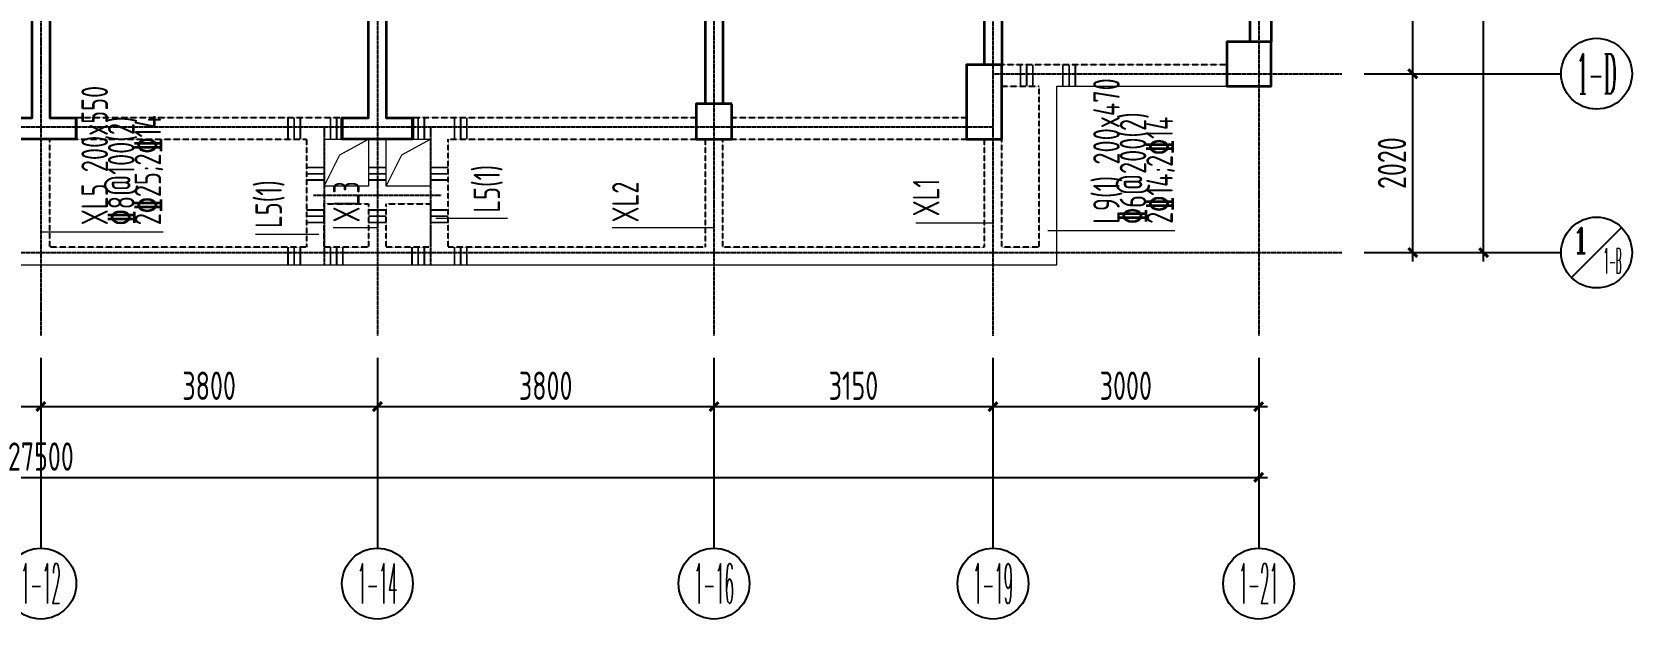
# Model space of a CAD drawing. Header units: millimetres. Extents: x -108786 to 29797, y -10598 to 53433.
# Drawn here: x -86189 to -68124, y 27642 to 34274 of the extents above; entities that cross this region are included whole.
import ezdxf
from ezdxf.enums import TextEntityAlignment as Align

# ---------------------------------------------------------------- set-up
doc = ezdxf.new("R2010")
doc.units = ezdxf.units.MM
doc.header["$MEASUREMENT"] = 0
doc.linetypes.add('CENTER', pattern=[2, 1.25, -0.25, 0.25, -0.25])
doc.linetypes.add('DASHED', pattern=[0.75, 0.5, -0.25])
doc.layers.get('Defpoints').update_dxf_attribs({"color": 1})
for name, color, linetype in [('AXIS', 1, 'CENTER'), ('AXIS_DIM', 3, 'Continuous'), ('AXIS_NUM', 3, 'Continuous'), ('AXIS_TEXT', 255, 'Continuous'), ('BEAM', 4, 'DASHED'), ('BEAM_CON', 4, 'Continuous'), ('COLU', 6, 'Continuous'), ('HOLE', 5, 'Continuous'), ('STEEL', 6, 'Continuous'), ('WALL', 2, 'Continuous')]:
    doc.layers.add(name, color=color, linetype=linetype)
doc.layers.add('Z主楼梁筋(纵向)', color=42, linetype='Continuous', lineweight=20)
doc.styles.add('_TCH_AXIS', font='COMPLEX', dxfattribs={"bigfont": 'GBCBIG'})
doc.styles.add('COMPLEX', font='tssdeng.shx', dxfattribs={"bigfont": 'hztxt.shx'})
doc.styles.add('JG-DIM', font='tssdeng.shx', dxfattribs={"width": 0.7, "bigfont": 'hztxt.shx'})
doc.styles.add('TSSD_Rein', font='tssdeng.shx', dxfattribs={"width": 0.7, "bigfont": 'hztxt.shx'})
doc.dimstyles.new('JG_100', dxfattribs={"dimtxt": 320, "dimasz": 100, "dimexe": 100, "dimexo": 250, "dimgap": 75, "dimtad": 1, "dimdec": 0, "dimrnd": 0.5, "dimdsep": 46, "dimtxsty": 'JG-DIM', "dimblk": 'ARCHTICK', "dimcen": 100, "dimdle": 100, "dimclrt": 7, "dimazin": 2, "dimtfac": 1, "dimtdec": 0, "dimtix": 1, "dimtmove": 2, "dimatfit": 3, "dimldrblk": 'JG_DIM', "dimfxl": 1, "dimtolj": 1, "dimtzin": 0, "dimarcsym": 0})

# ---------------------------------------------------------------- blocks, each defined once
blk = doc.blocks.new('_ArchTick')
at = {"color": 0, "const_width": 0.35}
blk.add_lwpolyline([(-0.5, -0.5), (0.5, 0.5)], dxfattribs=at)
blk = doc.blocks.new('*D23')
at = {"layer": 'AXIS_DIM', "color": 0, "lineweight": -2, "transparency": 16777216}
for p, q in [((30040, -1520), (30040, 12300)), ((28690, 12200), (30140, 12200)), ((28690, -1420), (30140, -1420))]:
    blk.add_line(p, q, dxfattribs=at)
at = {"layer": 'Defpoints', "color": 0, "transparency": 16777216}
for p in [(28440, 12200), (30040, 12200), (28440, -1420)]:
    blk.add_point(p, dxfattribs=at)
at = {"layer": 'AXIS_DIM', "color": 0, "lineweight": -2, "transparency": 16777216, "xscale": 100, "yscale": 100, "zscale": 100}
for p, rotation in [((30040, 12200), 89.99993293829954), ((30040, -1420), 269.9999329382996)]:
    blk.add_blockref('_ArchTick', p, dxfattribs=dict(at, rotation=rotation))
at = {"layer": 'AXIS_DIM', "color": 7, "transparency": 16777216, "insert": (29805, 5390), "char_height": 320, "attachment_point": 5, "rotation": 89.9999, "style": 'TSSD_Rein'}
blk.add_mtext('\\A1;13620', dxfattribs=at)
blk = doc.blocks.new('JG_DIM')
blk.add_line((0, 0), (-1, 0))
at = {"linetype": 'ByBlock', "const_width": 0.32}
blk.add_lwpolyline([(-0.53, -0.53), (0.53, 0.53)], dxfattribs=at)
blk = doc.blocks.new('*D24')
at = {"layer": 'AXIS_DIM', "color": 0, "lineweight": -2, "transparency": 16777216}
for p, q in [((0, -2610), (0, -4060)), ((27500, -2610), (27500, -4060)), ((-100, -3960), (27600, -3960))]:
    blk.add_line(p, q, dxfattribs=at)
at = {"layer": 'Defpoints', "color": 0, "transparency": 16777216}
for p in [(0, -2360), (27500, -2360), (27500, -3960)]:
    blk.add_point(p, dxfattribs=at)
at = {"layer": 'AXIS_DIM', "color": 0, "lineweight": -2, "transparency": 16777216, "xscale": 100, "yscale": 100, "zscale": 100, "rotation": 180}
blk.add_blockref('_ArchTick', (0, -3960), dxfattribs=at)
at = {"layer": 'AXIS_DIM', "color": 0, "lineweight": -2, "transparency": 16777216, "xscale": 100, "yscale": 100, "zscale": 100}
blk.add_blockref('_ArchTick', (27500, -3960), dxfattribs=at)
at = {"layer": 'AXIS_DIM', "color": 7, "transparency": 16777216, "insert": (13750, -3725), "char_height": 320, "attachment_point": 5, "style": 'TSSD_Rein'}
blk.add_mtext('\\A1;27500', dxfattribs=at)
blk = doc.blocks.new('*D28')
at = {"layer": 'AXIS_DIM', "color": 0, "lineweight": -2, "transparency": 16777216}
for p, q in [((9950, -2610), (9950, -3260)), ((13750, -2610), (13750, -3260)), ((9850, -3160), (13850, -3160))]:
    blk.add_line(p, q, dxfattribs=at)
at = {"layer": 'Defpoints', "color": 0, "transparency": 16777216}
for p in [(9950, -2360), (13750, -2360), (13750, -3160)]:
    blk.add_point(p, dxfattribs=at)
at = {"layer": 'AXIS_DIM', "color": 0, "lineweight": -2, "transparency": 16777216, "xscale": 100, "yscale": 100, "zscale": 100, "rotation": 180}
blk.add_blockref('_ArchTick', (9950, -3160), dxfattribs=at)
at = {"layer": 'AXIS_DIM', "color": 0, "lineweight": -2, "transparency": 16777216, "xscale": 100, "yscale": 100, "zscale": 100}
blk.add_blockref('_ArchTick', (13750, -3160), dxfattribs=at)
at = {"layer": 'AXIS_DIM', "color": 7, "transparency": 16777216, "insert": (11850, -2925), "char_height": 320, "attachment_point": 5, "style": 'TSSD_Rein'}
blk.add_mtext('\\A1;3800', dxfattribs=at)
blk = doc.blocks.new('*D29')
at = {"layer": 'AXIS_DIM', "color": 0, "lineweight": -2, "transparency": 16777216}
for p, q in [((13750, -2610), (13750, -3260)), ((17550, -2610), (17550, -3260)), ((13650, -3160), (17650, -3160))]:
    blk.add_line(p, q, dxfattribs=at)
at = {"layer": 'Defpoints', "color": 0, "transparency": 16777216}
for p in [(13750, -2360), (17550, -2360), (17550, -3160)]:
    blk.add_point(p, dxfattribs=at)
at = {"layer": 'AXIS_DIM', "color": 0, "lineweight": -2, "transparency": 16777216, "xscale": 100, "yscale": 100, "zscale": 100, "rotation": 180}
blk.add_blockref('_ArchTick', (13750, -3160), dxfattribs=at)
at = {"layer": 'AXIS_DIM', "color": 0, "lineweight": -2, "transparency": 16777216, "xscale": 100, "yscale": 100, "zscale": 100}
blk.add_blockref('_ArchTick', (17550, -3160), dxfattribs=at)
at = {"layer": 'AXIS_DIM', "color": 7, "transparency": 16777216, "insert": (15650, -2925), "char_height": 320, "attachment_point": 5, "style": 'TSSD_Rein'}
blk.add_mtext('\\A1;3800', dxfattribs=at)
blk = doc.blocks.new('*D30')
at = {"layer": 'AXIS_DIM', "color": 0, "lineweight": -2, "transparency": 16777216}
for p, q in [((17550, -2610), (17550, -3260)), ((21350, -2610), (21350, -3260)), ((17450, -3160), (21450, -3160))]:
    blk.add_line(p, q, dxfattribs=at)
at = {"layer": 'Defpoints', "color": 0, "transparency": 16777216}
for p in [(17550, -2360), (21350, -2360), (21350, -3160)]:
    blk.add_point(p, dxfattribs=at)
at = {"layer": 'AXIS_DIM', "color": 0, "lineweight": -2, "transparency": 16777216, "xscale": 100, "yscale": 100, "zscale": 100, "rotation": 180}
blk.add_blockref('_ArchTick', (17550, -3160), dxfattribs=at)
at = {"layer": 'AXIS_DIM', "color": 0, "lineweight": -2, "transparency": 16777216, "xscale": 100, "yscale": 100, "zscale": 100}
blk.add_blockref('_ArchTick', (21350, -3160), dxfattribs=at)
at = {"layer": 'AXIS_DIM', "color": 7, "transparency": 16777216, "insert": (19450, -2925), "char_height": 320, "attachment_point": 5, "style": 'TSSD_Rein'}
blk.add_mtext('\\A1;3800', dxfattribs=at)
blk = doc.blocks.new('*D31')
at = {"layer": 'AXIS_DIM', "color": 0, "lineweight": -2, "transparency": 16777216}
for p, q in [((21350, -2610), (21350, -3260)), ((24500, -2610), (24500, -3260)), ((21250, -3160), (24600, -3160))]:
    blk.add_line(p, q, dxfattribs=at)
at = {"layer": 'Defpoints', "color": 0, "transparency": 16777216}
for p in [(21350, -2360), (24500, -2360), (24500, -3160)]:
    blk.add_point(p, dxfattribs=at)
at = {"layer": 'AXIS_DIM', "color": 0, "lineweight": -2, "transparency": 16777216, "xscale": 100, "yscale": 100, "zscale": 100, "rotation": 180}
blk.add_blockref('_ArchTick', (21350, -3160), dxfattribs=at)
at = {"layer": 'AXIS_DIM', "color": 0, "lineweight": -2, "transparency": 16777216, "xscale": 100, "yscale": 100, "zscale": 100}
blk.add_blockref('_ArchTick', (24500, -3160), dxfattribs=at)
at = {"layer": 'AXIS_DIM', "color": 7, "transparency": 16777216, "insert": (22925, -2925), "char_height": 320, "attachment_point": 5, "style": 'TSSD_Rein'}
blk.add_mtext('\\A1;3150', dxfattribs=at)
blk = doc.blocks.new('*D32')
at = {"layer": 'AXIS_DIM', "color": 0, "lineweight": -2, "transparency": 16777216}
for p, q in [((24500, -2610), (24500, -3260)), ((27500, -2610), (27500, -3260)), ((24400, -3160), (27600, -3160))]:
    blk.add_line(p, q, dxfattribs=at)
at = {"layer": 'Defpoints', "color": 0, "transparency": 16777216}
for p in [(24500, -2360), (27500, -2360), (27500, -3160)]:
    blk.add_point(p, dxfattribs=at)
at = {"layer": 'AXIS_DIM', "color": 0, "lineweight": -2, "transparency": 16777216, "xscale": 100, "yscale": 100, "zscale": 100, "rotation": 180}
blk.add_blockref('_ArchTick', (24500, -3160), dxfattribs=at)
at = {"layer": 'AXIS_DIM', "color": 0, "lineweight": -2, "transparency": 16777216, "xscale": 100, "yscale": 100, "zscale": 100}
blk.add_blockref('_ArchTick', (27500, -3160), dxfattribs=at)
at = {"layer": 'AXIS_DIM', "color": 7, "transparency": 16777216, "insert": (26000, -2925), "char_height": 320, "attachment_point": 5, "style": 'TSSD_Rein'}
blk.add_mtext('\\A1;3000', dxfattribs=at)
blk = doc.blocks.new('*D34')
at = {"layer": 'AXIS_DIM', "color": 0, "lineweight": -2, "transparency": 16777216}
for p, q in [((28690, 600), (29340, 600)), ((29240, -1520), (29240, 700)), ((28690, -1420), (29340, -1420))]:
    blk.add_line(p, q, dxfattribs=at)
at = {"layer": 'Defpoints', "color": 0, "transparency": 16777216}
for p in [(28440, 600), (29240, 600), (28440, -1420)]:
    blk.add_point(p, dxfattribs=at)
at = {"layer": 'AXIS_DIM', "color": 0, "lineweight": -2, "transparency": 16777216, "xscale": 100, "yscale": 100, "zscale": 100}
for p, rotation in [((29240, 600), 90), ((29240, -1420), 270)]:
    blk.add_blockref('_ArchTick', p, dxfattribs=dict(at, rotation=rotation))
at = {"layer": 'AXIS_DIM', "color": 7, "transparency": 16777216, "insert": (29005, -410), "char_height": 320, "attachment_point": 5, "rotation": 90, "style": 'TSSD_Rein'}
blk.add_mtext('\\A1;2020', dxfattribs=at)
blk = doc.blocks.new('*D35')
at = {"layer": 'AXIS_DIM', "color": 0, "lineweight": -2, "transparency": 16777216}
for p, q in [((28690, 4200), (29340, 4200)), ((29240, 500), (29240, 4300)), ((28690, 600), (29340, 600))]:
    blk.add_line(p, q, dxfattribs=at)
at = {"layer": 'Defpoints', "color": 0, "transparency": 16777216}
for p in [(28440, 4200), (29240, 4200), (28440, 600)]:
    blk.add_point(p, dxfattribs=at)
at = {"layer": 'AXIS_DIM', "color": 0, "lineweight": -2, "transparency": 16777216, "xscale": 100, "yscale": 100, "zscale": 100}
for p, rotation in [((29240, 4200), 90), ((29240, 600), 270)]:
    blk.add_blockref('_ArchTick', p, dxfattribs=dict(at, rotation=rotation))
at = {"layer": 'AXIS_DIM', "color": 7, "transparency": 16777216, "insert": (29005, 2400), "char_height": 320, "attachment_point": 5, "rotation": 90, "style": 'TSSD_Rein'}
blk.add_mtext('\\A1;3600', dxfattribs=at)
blk = doc.blocks.new('_AXISO')
blk.add_circle((0, 0), 0.5)
at = {"layer": 'AXIS_TEXT', "style": 'COMPLEX', "width": 1.041667}
blk.add_attdef('A', text='', height=0.56, dxfattribs=at).set_placement((-0.25, -0.28), (0.25, -0.28), align=Align.FIT)
blk = doc.blocks.new('ZW-标准层')
at = {"layer": 'AXIS', "ltscale": 0.7}
for p, q in [((27500, 13140), (27500, -2360)), ((27500, 13140), (27500, -2360)), ((27500, 13140), (27500, -2360)), ((27500, 13140), (27500, -2360)), ((13750, 9400), (13750, -2360)), ((13750, 9260), (13750, -2360)), ((17550, 7820), (17550, -2360)), ((21350, 7820), (21350, -2360)), ((24500, 4200), (24500, -2360)), ((24500, 3500), (24500, -2360)), ((24500, 600), (28440, 600)), ((-940, 0), (24500, 0)), ((16950, 0), (16950, -1560)), ((18150, 0), (18150, -1560)), ((16830, -770), (18270, -770)), ((-940, -1420), (28440, -1420))]:
    blk.add_line(p, q, dxfattribs=at)
at = {"layer": 'AXIS_NUM'}
for p, q in [((28815, 600), (30915, 600)), ((31032.2, -1702.8), (31597.8, -1137.2)), ((28815, -1420), (30915, -1420)), ((13750, -2660), (13750, -4760)), ((17550, -2660), (17550, -4760)), ((21350, -2660), (21350, -4760)), ((24500, -2660), (24500, -4760)), ((27500, -2660), (27500, -4760))]:
    blk.add_line(p, q, dxfattribs=at)
blk.add_circle((31315, -1420), 400, dxfattribs=at)
ref = blk.add_blockref('_AXISO', (31315, 600), dxfattribs=dict(at, xscale=800, yscale=800, zscale=800))
ref.add_attrib('A', '1-D', dxfattribs={"layer": 'AXIS_TEXT', "height": 452.55, "style": '_TCH_AXIS', "width": 0.362069}).set_placement((31088.7, 373.7), (31541.3, 373.7), align=Align.FIT)
ref = blk.add_blockref('_AXISO', (13750, -5160), dxfattribs=dict(at, xscale=800, yscale=800, zscale=800))
ref.add_attrib('A', '1-12', dxfattribs={"layer": 'AXIS_TEXT', "height": 452.55, "style": '_TCH_AXIS', "width": 0.3}).set_placement((13523.7, -5386.3), (13976.3, -5386.3), align=Align.FIT)
ref = blk.add_blockref('_AXISO', (17550, -5160), dxfattribs=dict(at, xscale=800, yscale=800, zscale=800))
ref.add_attrib('A', '1-14', dxfattribs={"layer": 'AXIS_TEXT', "height": 452.55, "style": '_TCH_AXIS', "width": 0.291667}).set_placement((17323.7, -5386.3), (17776.3, -5386.3), align=Align.FIT)
ref = blk.add_blockref('_AXISO', (21350, -5160), dxfattribs=dict(at, xscale=800, yscale=800, zscale=800))
ref.add_attrib('A', '1-16', dxfattribs={"layer": 'AXIS_TEXT', "height": 452.55, "style": '_TCH_AXIS', "width": 0.3}).set_placement((21123.7, -5386.3), (21576.3, -5386.3), align=Align.FIT)
ref = blk.add_blockref('_AXISO', (24500, -5160), dxfattribs=dict(at, xscale=800, yscale=800, zscale=800))
ref.add_attrib('A', '1-19', dxfattribs={"layer": 'AXIS_TEXT', "height": 452.55, "style": '_TCH_AXIS', "width": 0.3}).set_placement((24273.7, -5386.3), (24726.3, -5386.3), align=Align.FIT)
ref = blk.add_blockref('_AXISO', (27500, -5160), dxfattribs=dict(at, xscale=800, yscale=800, zscale=800))
ref.add_attrib('A', '1-21', dxfattribs={"layer": 'AXIS_TEXT', "height": 452.55, "style": '_TCH_AXIS', "width": 0.3}).set_placement((27273.7, -5386.3), (27726.3, -5386.3), align=Align.FIT)
at = {"layer": 'AXIS_TEXT', "style": '_TCH_AXIS'}
for s, height, width, p, p2 in [('1', 286.2, 1.630466, (31035, -1427.2), (31235, -1427.2)), ('1-B', 286.22, 0.253003, (31395, -1656.1), (31595, -1656.1))]:
    blk.add_text(s, height=height, dxfattribs=dict(at, width=width)).set_placement(p, p2, align=Align.FIT)
at = {"layer": 'AXIS_DIM'}
for p1, p2, distance, picture, middle in [((28440, -1420), (28440, 12200), -1600, '*D23', (29805, 5390)), ((28440, 600), (28440, 4200), -800, '*D35', (29005, 2400)), ((28440, -1420), (28440, 600), -800, '*D34', (29005, -410)), ((0, -2360), (27500, -2360), -1600, '*D24', (13750, -3725)), ((9950, -2360), (13750, -2360), -800, '*D28', (11850, -2925)), ((13750, -2360), (17550, -2360), -800, '*D29', (15650, -2925)), ((17550, -2360), (21350, -2360), -800, '*D30', (19450, -2925)), ((21350, -2360), (24500, -2360), -800, '*D31', (22925, -2925)), ((24500, -2360), (27500, -2360), -800, '*D32', (26000, -2925))]:
    dim = blk.add_aligned_dim(p1=p1, p2=p2, distance=distance, dimstyle='JG_100', override={"dimtxsty": 'TSSD_Rein'}, dxfattribs=at)
    dim.commit()
    dim.dimension.update_dxf_attribs({"geometry": picture, "text_midpoint": middle})
blk = doc.blocks.new('L-WMC')
at = {"layer": 'BEAM', "ltscale": 0.5}
for p, q in [((27140, 2120), (24600, 2120)), ((24600, 1880), (25020, 1880)), ((25020, 60), (25020, 1880)), ((17150, 1520), (14150, 1520)), ((21150, 1520), (17950, 1520)), ((24200, 1520), (21550, 1520)), ((13850, 60), (13850, 1280)), ((14150, 1280), (16750, 1280)), ((16750, 1280), (16750, 60)), ((18350, 1280), (21150, 1280)), ((18350, 60), (18350, 1280)), ((21250, 1280), (21250, 60)), ((21450, 60), (21450, 1280)), ((21550, 1280), (24200, 1280)), ((24400, 1280), (24400, 60)), ((24600, 60), (24600, 1280)), ((16950, 60), (16950, 550)), ((16950, 550), (17450, 550)), ((17450, 550), (17450, 60)), ((17650, 60), (17650, 550)), ((17650, 550), (18150, 550)), ((18150, 550), (18150, 60)), ((16750, 60), (13850, 60)), ((17450, 60), (16950, 60)), ((18150, 60), (17650, 60)), ((21250, 60), (18350, 60)), ((24400, 60), (21450, 60)), ((25020, 60), (24600, 60))]:
    blk.add_line(p, q, dxfattribs=at)
at = {"layer": 'BEAM_CON', "lineweight": 18}
for p, q in [((25220, 1880), (27140, 1880)), ((25220, -140), (25220, 1880)), ((16950, 1280), (17150, 1280)), ((16950, 750), (16950, 1280)), ((17450, 1280), (17450, 750)), ((17650, 750), (17650, 1280)), ((17950, 1280), (18150, 1280)), ((18150, 1280), (18150, 750)), ((17450, 750), (16950, 750)), ((18150, 750), (17650, 750)), ((10550, -140), (13750, -140)), ((13750, -140), (16950, -140)), ((16950, -140), (18150, -140)), ((18150, -140), (21350, -140)), ((21350, -140), (25220, -140))]:
    blk.add_line(p, q, dxfattribs=at)
at = {"layer": 'COLU', "lineweight": 35}
for points in [[(27640, 2380), (27140, 2380), (27140, 1880), (27640, 1880)], [(24600, 2120), (24200, 2120), (24200, 1280), (24600, 1280)], [(21550, 1680), (21150, 1680), (21150, 1280), (21550, 1280)]]:
    blk.add_lwpolyline(points, close=True, dxfattribs=at)
at = {"layer": 'HOLE', "lineweight": 18}
for points in [[(16950, 750), (17127, 1103), (17450, 1280)], [(17650, 750), (17827, 1103), (18150, 1280)]]:
    blk.add_lwpolyline(points, dxfattribs=at)
at = {"layer": 'WALL', "lineweight": 35}
for points in [[(21250, 5620), (21250, 1680)], [(21450, 5620), (21250, 5620), (21450, 5620), (21450, 1680)], [(27400, 5760), (27400, 2380)], [(27640, 5760), (27400, 5760), (27640, 5760), (27640, 2380)], [(24400, 3020), (24400, 2120)], [(24600, 3020), (24400, 3020), (24600, 3020), (24600, 2120)], [(14150, 1280), (14150, 1520)], [(17150, 1520), (17150, 1280)], [(17950, 1280), (17950, 1520)]]:
    blk.add_lwpolyline(points, dxfattribs=at)
for points in [[(14150, 1280), (13350, 1280), (13350, 1520), (13650, 1520), (13650, 4920), (13650, 5040), (13850, 5040), (13850, 4920), (13850, 1520), (14150, 1520)], [(17950, 1280), (17150, 1280), (17150, 1520), (17450, 1520), (17450, 3020), (17650, 3020), (17650, 1520), (17950, 1520)]]:
    blk.add_lwpolyline(points, close=True, dxfattribs=at)
at = {"layer": 'AXIS'}
blk.add_blockref('ZW-标准层', (0, 1420), dxfattribs=at)

msp = doc.modelspace()

# ---------------------------------------------------------------- linework, layer by layer
at = {"layer": 'STEEL', "const_width": 20}
for points in [[(-75028.9, 33662.1), (-75028.9, 33902.1)], [(-74958.9, 33662.1), (-74958.9, 33902.1)], [(-74888.9, 33662.1), (-74888.9, 33902.1)], [(-74548.9, 33662.1), (-74548.9, 33902.1)], [(-74478.9, 33662.1), (-74478.9, 33902.1)], [(-74408.9, 33662.1), (-74408.9, 33902.1)], [(-83298.9, 33062.1), (-83298.9, 33302.1)], [(-83228.9, 33062.1), (-83228.9, 33302.1)], [(-83158.9, 33062.1), (-83158.9, 33302.1)], [(-82818.9, 33062.1), (-82818.9, 33302.1)], [(-82748.9, 33062.1), (-82748.9, 33302.1)], [(-82678.9, 33062.1), (-82678.9, 33302.1)], [(-81898.9, 33062.1), (-81898.9, 33302.1)], [(-81828.9, 33062.1), (-81828.9, 33302.1)], [(-81758.9, 33062.1), (-81758.9, 33302.1)], [(-81418.9, 33062.1), (-81418.9, 33302.1)], [(-81348.9, 33062.1), (-81348.9, 33302.1)], [(-81278.9, 33062.1), (-81278.9, 33302.1)], [(-82888.9, 32742.1), (-83088.9, 32742.1)], [(-82188.9, 32742.1), (-82388.9, 32742.1)], [(-81488.9, 32742.1), (-81688.9, 32742.1)], [(-82888.9, 32672.1), (-83088.9, 32672.1)], [(-82888.9, 32602.1), (-83088.9, 32602.1)], [(-82188.9, 32672.1), (-82388.9, 32672.1)], [(-82188.9, 32602.1), (-82388.9, 32602.1)], [(-81488.9, 32672.1), (-81688.9, 32672.1)], [(-81488.9, 32602.1), (-81688.9, 32602.1)], [(-82888.9, 32262.1), (-83088.9, 32262.1)], [(-82888.9, 32192.1), (-83088.9, 32192.1)], [(-82188.9, 32262.1), (-82388.9, 32262.1)], [(-82188.9, 32192.1), (-82388.9, 32192.1)], [(-81488.9, 32262.1), (-81688.9, 32262.1)], [(-81488.9, 32192.1), (-81688.9, 32192.1)], [(-82888.9, 32122.1), (-83088.9, 32122.1)], [(-82188.9, 32122.1), (-82388.9, 32122.1)], [(-81488.9, 32122.1), (-81688.9, 32122.1)], [(-83298.9, 31642.1), (-83298.9, 31842.1)], [(-83228.9, 31642.1), (-83228.9, 31842.1)], [(-83158.9, 31642.1), (-83158.9, 31842.1)], [(-82818.9, 31642.1), (-82818.9, 31842.1)], [(-82748.9, 31642.1), (-82748.9, 31842.1)], [(-82678.9, 31642.1), (-82678.9, 31842.1)], [(-81898.9, 31642.1), (-81898.9, 31842.1)], [(-81828.9, 31642.1), (-81828.9, 31842.1)], [(-81758.9, 31642.1), (-81758.9, 31842.1)], [(-81418.9, 31642.1), (-81418.9, 31842.1)], [(-81348.9, 31642.1), (-81348.9, 31842.1)], [(-81278.9, 31642.1), (-81278.9, 31842.1)]]:
    msp.add_lwpolyline(points, dxfattribs=at)
at = {"layer": 'Z主楼梁筋(纵向)', "linetype": 'Continuous'}
for p, q in [((-81628.9, 32172.1), (-80819.7, 32172.1)), ((-86088.9, 32015.8), (-84708.1, 32015.8)), ((-82948.9, 31984.3), (-83666.4, 31984.3)), ((-82288.9, 32061.9), (-82788.9, 32061.9)), ((-78488.9, 32061.9), (-79638.9, 32061.9)), ((-76208.9, 32115.9), (-75338.9, 32115.9)), ((-74718.9, 32031.4), (-73284.3, 32031.4))]:
    msp.add_line(p, q, dxfattribs=at)

# ---------------------------------------------------------------- block references
at = {"layer": 'BEAM'}
msp.add_blockref('L-WMC', (-99838.9, 31782.1), dxfattribs=at)

# ---------------------------------------------------------------- texts
at = {"layer": 'Z主楼梁筋(纵向)', "linetype": 'Continuous', "style": 'TSSD_Rein', "width": 0.7}
for s, p in [('XL5 200x550', (-85331.1, 32090.8)), ('L9(1) 200x470', (-73907.4, 32106.4)), ('%%1328@100(2)', (-85031.1, 32090.8)), ('2%%13225;2%%13214', (-84731.1, 32090.8)), ('%%1326@200(2)', (-73607.4, 32106.4)), ('2%%13214;2%%13214', (-73307.4, 32106.4)), ('L5(1)', (-80903.5, 32232.1)), ('XL1', (-75943.5, 32190.9))]:
    msp.add_text(s, height=300, rotation=90, dxfattribs=at).set_placement(p)
for s, p in [('L5(1)', (-83666.4, 32059.3)), ('XL3', (-82788.9, 32121.9)), ('XL2', (-79638.9, 32121.9))]:
    msp.add_text(s, height=300, rotation=90, dxfattribs=at).set_placement(p, align=Align.TOP_LEFT)

doc.saveas('drawing.dxf')
